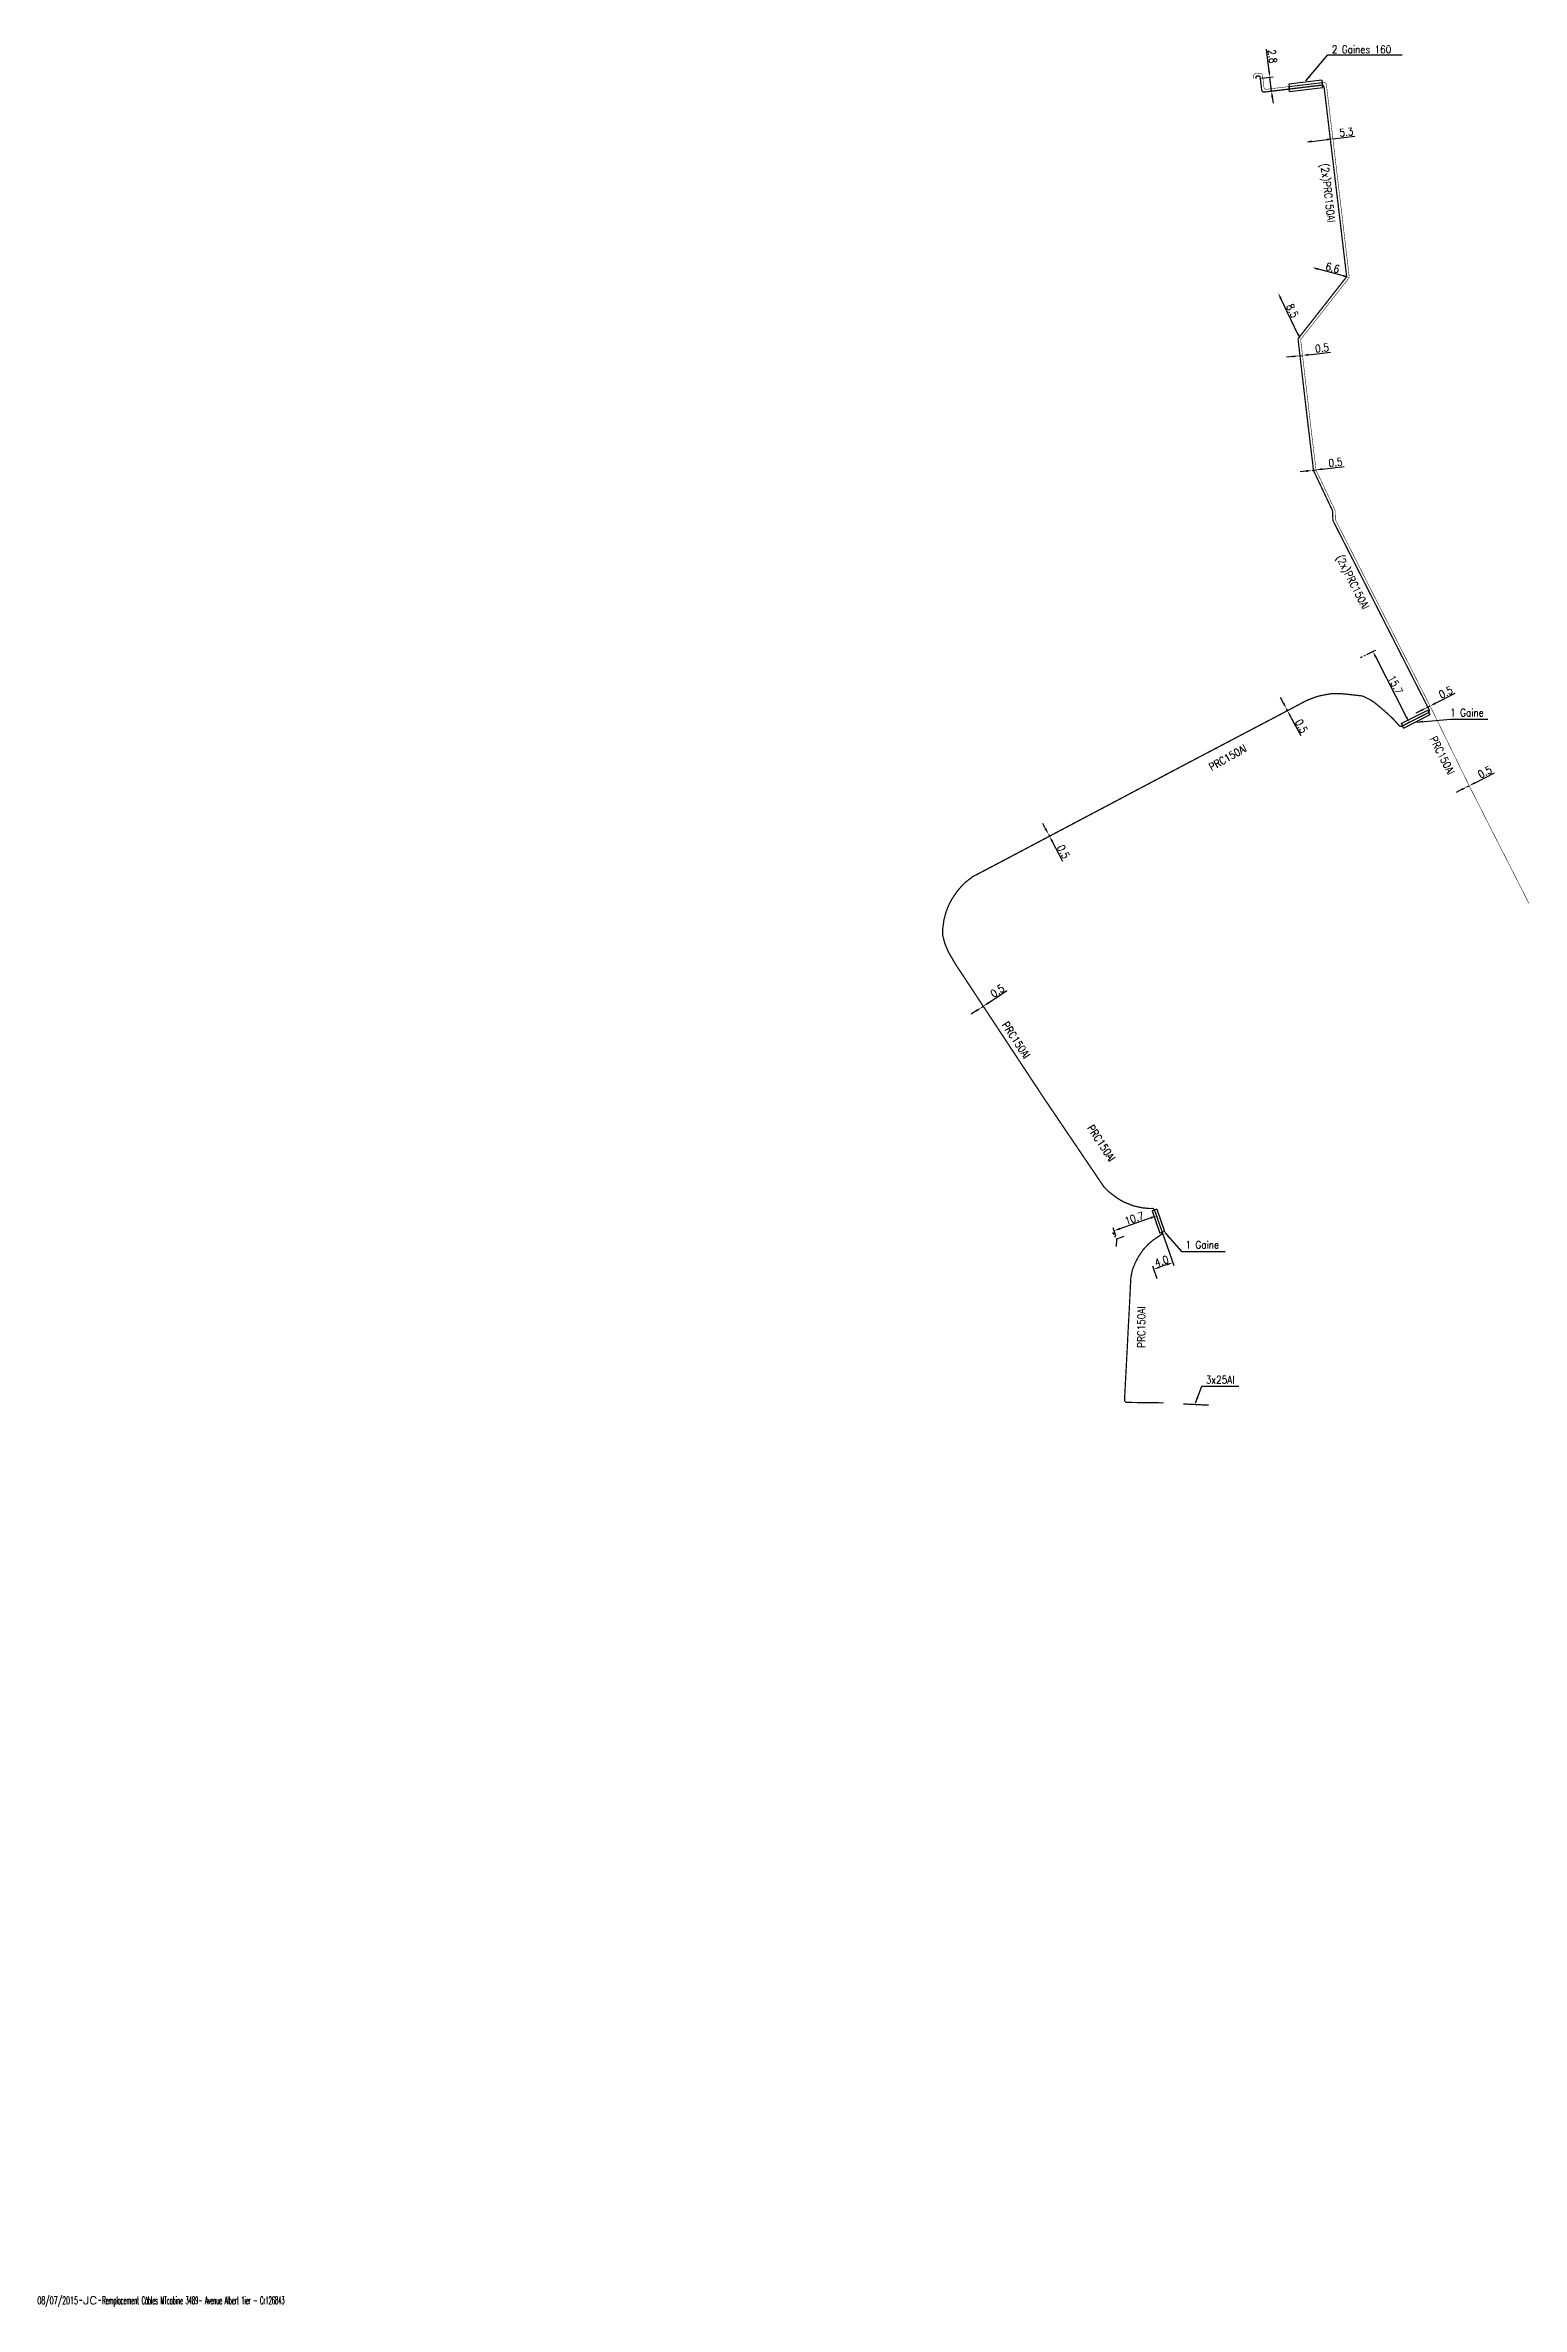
# Model space of a CAD drawing. Header units: millimetres. Extents: x 164000 to 164746, y 152000 to 152990.
# Drawn here: x 164013 to 164303.8, y 152011.6 to 152457.2 of the extents above; entities that cross this region are included whole.
import ezdxf
from ezdxf.enums import TextEntityAlignment as Align

# ---------------------------------------------------------------- set-up
doc = ezdxf.new("R2010")
doc.units = ezdxf.units.MM
doc.header["$PDMODE"] = 34
doc.linetypes.add('CENTER', pattern=[50.8, 31.75, -6.35, 6.35, -6.35])
doc.layers.get('0').update_dxf_attribs({"linetype": 'CONTINUOUS'})
doc.layers.get('Defpoints').update_dxf_attribs({"linetype": 'CONTINUOUS'})
for name, color, linetype in [('M_120', 5, 'M_ST_13'), ('M_400', 7, 'CONTINUOUS'), ('M_910', 7, 'CONTINUOUS')]:
    doc.layers.add(name, color=color, linetype=linetype)
doc.styles.get("Standard").update_dxf_attribs({"font": 'romans.shx', "width": 0.85})
doc.linetypes.add('M_ST_13', pattern='A,5,-0.3,["oo",Standard,S=1.5,R=0,X=0,Y=-0.5],-3', length=8.3)
doc.dimstyles.get("Standard").update_dxf_attribs({"dimtxt": 1.5, "dimasz": 1.2, "dimexe": 0.625, "dimexo": 0.625, "dimgap": 0.25, "dimtad": 1, "dimdec": 1, "dimzin": 0, "dimdsep": 46, "dimtxsty": 'Standard', "dimcen": -0.5, "dimadec": 0, "dimazin": 0, "dimtfac": 1, "dimtdec": 1, "dimtmove": 0, "dimatfit": 3, "dimfxl": 0, "dimtolj": 1, "dimtzin": 0, "dimarcsym": 0})

# ---------------------------------------------------------------- blocks, each defined once
blk = doc.blocks.new('*D160')
at = {"layer": 'Defpoints', "color": 0, "linetype": 'Continuous', "transparency": 16777216}
for p in [(164231.35, 152228.09), (164223.53, 152223.64), (164224.09, 152222.05)]:
    blk.add_point(p, dxfattribs=at)
at = {"layer": 'M_120', "color": 0, "linetype": 'Continuous', "lineweight": -2, "transparency": 16777216}
for p, q in [((164230.75, 152226.17), (164224.66, 152224.04)), ((164231.55, 152227.5), (164232.09, 152225.98)), ((164223.88, 152222.64), (164223.32, 152224.23))]:
    blk.add_line(p, q, dxfattribs=at)
at = {"layer": 'M_120', "color": 0, "linetype": 'Continuous', "transparency": 16777216}
for points in [[(164230.68, 152226.36), (164230.81, 152225.98), (164231.88, 152226.57)], [(164224.6, 152224.23), (164224.73, 152223.85), (164223.53, 152223.64)]]:
    blk.add_solid(points, dxfattribs=at)
at = {"layer": 'M_120', "color": 0, "linetype": 'Continuous', "transparency": 16777216, "insert": (164227.49, 152226.09), "char_height": 1.5, "attachment_point": 5, "rotation": 19.3201}
blk.add_mtext('\\A1;10.7', dxfattribs=at)
blk = doc.blocks.new('*D161')
at = {"layer": 'Defpoints', "color": 0, "linetype": 'Continuous', "transparency": 16777216}
for p in [(164232.8, 152223.96), (164231.33, 152216.05), (164232.21, 152213.55)]:
    blk.add_point(p, dxfattribs=at)
at = {"layer": 'M_120', "color": 0, "linetype": 'Continuous', "lineweight": -2, "transparency": 16777216}
for p, q in [((164233, 152223.37), (164235.31, 152216.79)), ((164232, 152214.14), (164231.12, 152216.64)), ((164233.97, 152216.98), (164232.46, 152216.45))]:
    blk.add_line(p, q, dxfattribs=at)
at = {"layer": 'M_120', "color": 0, "linetype": 'Continuous', "transparency": 16777216}
for points in [[(164232.39, 152216.64), (164232.53, 152216.26), (164231.33, 152216.05)], [(164233.9, 152217.17), (164234.04, 152216.79), (164235.1, 152217.38)]]:
    blk.add_solid(points, dxfattribs=at)
at = {"layer": 'M_120', "color": 0, "linetype": 'Continuous', "transparency": 16777216, "insert": (164232.88, 152217.66), "char_height": 1.5, "attachment_point": 5, "rotation": 19.3201}
blk.add_mtext('\\A1;4.0', dxfattribs=at)
blk = doc.blocks.new('*D162')
at = {"layer": 'Defpoints', "color": 0, "linetype": 'Continuous', "transparency": 16777216}
for p in [(164197.38, 152267.62), (164197.38, 152267.62), (164197.75, 152267.87)]:
    blk.add_point(p, dxfattribs=at)
at = {"layer": 'M_120', "color": 0, "linetype": 'Continuous', "lineweight": -2, "transparency": 16777216}
for p, q in [((164198.76, 152268.53), (164202.41, 152270.94)), ((164196.38, 152266.96), (164195.38, 152266.3)), ((164197.38, 152267.62), (164197.75, 152267.87))]:
    blk.add_line(p, q, dxfattribs=at)
at = {"layer": 'M_120', "color": 0, "linetype": 'Continuous', "transparency": 16777216}
for points in [[(164196.27, 152267.13), (164196.49, 152266.79), (164197.38, 152267.62)], [(164198.65, 152268.7), (164198.87, 152268.36), (164197.75, 152267.87)]]:
    blk.add_solid(points, dxfattribs=at)
at = {"layer": 'M_120', "color": 0, "linetype": 'Continuous', "transparency": 16777216, "insert": (164200.53, 152270.9), "char_height": 1.5, "attachment_point": 5, "rotation": 33.4064}
blk.add_mtext('\\A1;0.5', dxfattribs=at)
blk = doc.blocks.new('*D163')
at = {"layer": 'Defpoints', "color": 0, "linetype": 'Continuous', "transparency": 16777216}
for p in [(164210.58, 152301.77), (164210.58, 152301.77), (164210.79, 152301.37)]:
    blk.add_point(p, dxfattribs=at)
at = {"layer": 'M_120', "color": 0, "linetype": 'Continuous', "lineweight": -2, "transparency": 16777216}
for p, q in [((164210.02, 152302.83), (164209.46, 152303.89)), ((164210.58, 152301.77), (164210.79, 152301.37)), ((164211.35, 152300.31), (164213.39, 152296.45))]:
    blk.add_line(p, q, dxfattribs=at)
at = {"layer": 'M_120', "color": 0, "linetype": 'Continuous', "transparency": 16777216}
for points in [[(164210.2, 152302.93), (164209.84, 152302.74), (164210.58, 152301.77)], [(164211.53, 152300.41), (164211.17, 152300.22), (164210.79, 152301.37)]]:
    blk.add_solid(points, dxfattribs=at)
at = {"layer": 'M_120', "color": 0, "linetype": 'Continuous', "transparency": 16777216, "insert": (164213.54, 152298.32), "char_height": 1.5, "attachment_point": 5, "rotation": 297.8684}
blk.add_mtext('\\A1;0.5', dxfattribs=at)
blk = doc.blocks.new('*D164')
at = {"layer": 'Defpoints', "color": 0, "linetype": 'Continuous', "transparency": 16777216}
for p in [(164257.43, 152326.54), (164257.43, 152326.54), (164257.66, 152326.1)]:
    blk.add_point(p, dxfattribs=at)
at = {"layer": 'M_120', "color": 0, "linetype": 'Continuous', "lineweight": -2, "transparency": 16777216}
for p, q in [((164256.87, 152327.61), (164256.31, 152328.67)), ((164257.43, 152326.54), (164257.66, 152326.1)), ((164258.22, 152325.04), (164260.27, 152321.18))]:
    blk.add_line(p, q, dxfattribs=at)
at = {"layer": 'M_120', "color": 0, "linetype": 'Continuous', "transparency": 16777216}
for points in [[(164257.05, 152327.7), (164256.69, 152327.51), (164257.43, 152326.54)], [(164258.4, 152325.14), (164258.05, 152324.95), (164257.66, 152326.1)]]:
    blk.add_solid(points, dxfattribs=at)
at = {"layer": 'M_120', "color": 0, "linetype": 'Continuous', "transparency": 16777216, "insert": (164260.41, 152323.05), "char_height": 1.5, "attachment_point": 5, "rotation": 297.8684}
blk.add_mtext('\\A1;0.5', dxfattribs=at)
blk = doc.blocks.new('*D165')
at = {"layer": 'Defpoints', "color": 0, "linetype": 'Continuous', "transparency": 16777216}
for p in [(164273.89, 152337.45), (164274.5, 152337.76), (164281.63, 152323.78)]:
    blk.add_point(p, dxfattribs=at)
at = {"layer": 'M_120', "color": 0, "linetype": 'Continuous', "lineweight": -2, "transparency": 16777216}
for p, q in [((164274.44, 152337.74), (164275.06, 152338.05)), ((164281.08, 152324.85), (164275.04, 152336.69))]:
    blk.add_line(p, q, dxfattribs=at)
at = {"layer": 'M_120', "color": 0, "linetype": 'Continuous', "transparency": 16777216}
for points in [[(164275.22, 152336.79), (164274.87, 152336.6), (164274.5, 152337.76)], [(164281.26, 152324.94), (164280.91, 152324.75), (164281.63, 152323.78)]]:
    blk.add_solid(points, dxfattribs=at)
at = {"layer": 'M_120', "color": 0, "linetype": 'Continuous', "transparency": 16777216, "insert": (164278.95, 152331.22), "char_height": 1.5, "attachment_point": 5, "rotation": 297.0127}
blk.add_mtext('\\A1;15.7', dxfattribs=at)
blk = doc.blocks.new('*D166')
at = {"layer": 'Defpoints', "color": 0, "linetype": 'Continuous', "transparency": 16777216}
for p in [(164285.75, 152327.03), (164285.08, 152326.69), (164285.08, 152326.69)]:
    blk.add_point(p, dxfattribs=at)
at = {"layer": 'M_120', "color": 0, "linetype": 'Continuous', "lineweight": -2, "transparency": 16777216}
for p, q in [((164285.08, 152326.69), (164285.75, 152327.03)), ((164286.82, 152327.58), (164290.71, 152329.55)), ((164284.01, 152326.15), (164282.94, 152325.6)), ((164285.36, 152326.13), (164285.36, 152326.13)), ((164286.03, 152326.47), (164286.03, 152326.47))]:
    blk.add_line(p, q, dxfattribs=at)
at = {"layer": 'M_120', "color": 0, "linetype": 'Continuous', "transparency": 16777216}
for points in [[(164286.72, 152327.75), (164286.91, 152327.4), (164285.75, 152327.03)], [(164283.92, 152326.33), (164284.1, 152325.97), (164285.08, 152326.69)]]:
    blk.add_solid(points, dxfattribs=at)
at = {"layer": 'M_120', "color": 0, "linetype": 'Continuous', "transparency": 16777216, "insert": (164288.85, 152329.73), "char_height": 1.5, "attachment_point": 5, "rotation": 26.9295}
blk.add_mtext('\\A1;0.5', dxfattribs=at)
blk = doc.blocks.new('*D167')
at = {"layer": 'Defpoints', "color": 0, "linetype": 'Continuous', "transparency": 16777216}
for p in [(164259.88, 152396.01), (164259.88, 152396.01), (164260.63, 152396.1)]:
    blk.add_point(p, dxfattribs=at)
at = {"layer": 'M_120', "color": 0, "linetype": 'Continuous', "lineweight": -2, "transparency": 16777216}
for p, q in [((164258.69, 152395.87), (164257.5, 152395.73)), ((164259.88, 152396.01), (164260.63, 152396.1)), ((164261.82, 152396.24), (164266.16, 152396.74))]:
    blk.add_line(p, q, dxfattribs=at)
at = {"layer": 'M_120', "color": 0, "linetype": 'Continuous', "transparency": 16777216}
for points in [[(164258.67, 152396.07), (164258.71, 152395.67), (164259.88, 152396.01)], [(164261.8, 152396.43), (164261.84, 152396.04), (164260.63, 152396.1)]]:
    blk.add_solid(points, dxfattribs=at)
at = {"layer": 'M_120', "color": 0, "linetype": 'Continuous', "transparency": 16777216, "insert": (164264.47, 152397.55), "char_height": 1.5, "attachment_point": 5, "rotation": 6.6413}
blk.add_mtext('\\A1;0.5', dxfattribs=at)
blk = doc.blocks.new('*D168')
at = {"layer": 'Defpoints', "color": 0, "linetype": 'Continuous', "transparency": 16777216}
for p in [(164255.84, 152408.38), (164255.84, 152408.38), (164260.26, 152399.23)]:
    blk.add_point(p, dxfattribs=at)
at = {"layer": 'M_120', "color": 0, "linetype": 'Continuous', "lineweight": -2, "transparency": 16777216}
blk.add_line((164259.74, 152400.31), (164256.36, 152407.3), dxfattribs=at)
at = {"layer": 'M_120', "color": 0, "linetype": 'Continuous', "transparency": 16777216}
for points in [[(164256.54, 152407.39), (164256.18, 152407.22), (164255.84, 152408.38)], [(164259.92, 152400.39), (164259.56, 152400.22), (164260.26, 152399.23)]]:
    blk.add_solid(points, dxfattribs=at)
at = {"layer": 'M_120', "color": 0, "linetype": 'Continuous', "transparency": 16777216, "insert": (164258.64, 152404.89), "char_height": 1.5, "attachment_point": 5, "rotation": 295.8057}
blk.add_mtext('\\A1;8.5', dxfattribs=at)
blk = doc.blocks.new('*D169')
at = {"layer": 'Defpoints', "color": 0, "linetype": 'Continuous', "transparency": 16777216}
for p in [(164251.92, 152450.65), (164254.2, 152450.93), (164254.54, 152448.15)]:
    blk.add_point(p, dxfattribs=at)
at = {"layer": 'M_120', "color": 0, "linetype": 'Continuous', "lineweight": -2, "transparency": 16777216}
for p, q in [((164254.06, 152452.12), (164253.53, 152456.46)), ((164252.55, 152450.73), (164254.82, 152451)), ((164254.54, 152448.15), (164254.2, 152450.93)), ((164254.68, 152446.96), (164254.82, 152445.76))]:
    blk.add_line(p, q, dxfattribs=at)
at = {"layer": 'M_120', "color": 0, "linetype": 'Continuous', "transparency": 16777216}
for points in [[(164254.26, 152452.14), (164253.86, 152452.09), (164254.2, 152450.93)], [(164254.88, 152446.98), (164254.48, 152446.93), (164254.54, 152448.15)]]:
    blk.add_solid(points, dxfattribs=at)
at = {"layer": 'M_120', "color": 0, "linetype": 'Continuous', "transparency": 16777216, "insert": (164254.72, 152455), "char_height": 1.5, "attachment_point": 5, "rotation": 276.877}
blk.add_mtext('\\A1;2.8', dxfattribs=at)
blk = doc.blocks.new('*D170')
at = {"layer": 'Defpoints', "color": 0, "linetype": 'Continuous', "transparency": 16777216}
for p in [(164266.61, 152438.76), (164261.25, 152438.12), (164261.25, 152438.12)]:
    blk.add_point(p, dxfattribs=at)
at = {"layer": 'M_120', "color": 0, "linetype": 'Continuous', "lineweight": -2, "transparency": 16777216}
for p, q in [((164261.17, 152438.75), (164261.17, 152438.75)), ((164262.44, 152438.27), (164265.41, 152438.62)), ((164266.61, 152438.76), (164270.95, 152439.28))]:
    blk.add_line(p, q, dxfattribs=at)
at = {"layer": 'M_120', "color": 0, "linetype": 'Continuous', "transparency": 16777216}
for points in [[(164262.42, 152438.47), (164262.46, 152438.07), (164261.25, 152438.12)], [(164265.39, 152438.82), (164265.44, 152438.42), (164266.61, 152438.76)]]:
    blk.add_solid(points, dxfattribs=at)
at = {"layer": 'M_120', "color": 0, "linetype": 'Continuous', "transparency": 16777216, "insert": (164269.25, 152440.08), "char_height": 1.5, "attachment_point": 5, "rotation": 6.7865}
blk.add_mtext('\\A1;5.3', dxfattribs=at)
blk = doc.blocks.new('*D171')
at = {"layer": 'Defpoints', "color": 0, "linetype": 'Continuous', "transparency": 16777216}
for p in [(164262.53, 152413.42), (164262.53, 152413.42), (164269.85, 152411.44)]:
    blk.add_point(p, dxfattribs=at)
at = {"layer": 'M_120', "color": 0, "linetype": 'Continuous', "lineweight": -2, "transparency": 16777216}
blk.add_line((164268.69, 152411.75), (164263.69, 152413.11), dxfattribs=at)
at = {"layer": 'M_120', "color": 0, "linetype": 'Continuous', "transparency": 16777216}
for points in [[(164263.74, 152413.3), (164263.63, 152412.91), (164262.53, 152413.42)], [(164268.74, 152411.94), (164268.64, 152411.56), (164269.85, 152411.44)]]:
    blk.add_solid(points, dxfattribs=at)
at = {"layer": 'M_120', "color": 0, "linetype": 'Continuous', "transparency": 16777216, "insert": (164266.55, 152413.37), "char_height": 1.5, "attachment_point": 5, "rotation": 344.8625}
blk.add_mtext('\\A1;6.6', dxfattribs=at)
blk = doc.blocks.new('*D172')
at = {"layer": 'Defpoints', "color": 0, "linetype": 'Continuous', "transparency": 16777216}
for p in [(164262.54, 152373.45), (164262.54, 152373.45), (164263.29, 152373.54)]:
    blk.add_point(p, dxfattribs=at)
at = {"layer": 'M_120', "color": 0, "linetype": 'Continuous', "lineweight": -2, "transparency": 16777216}
for p, q in [((164261.35, 152373.3), (164260.16, 152373.15)), ((164262.47, 152374.07), (164262.47, 152374.07)), ((164262.54, 152373.45), (164263.29, 152373.54)), ((164263.21, 152374.16), (164263.21, 152374.16)), ((164264.48, 152373.69), (164268.82, 152374.23))]:
    blk.add_line(p, q, dxfattribs=at)
at = {"layer": 'M_120', "color": 0, "linetype": 'Continuous', "transparency": 16777216}
for points in [[(164261.33, 152373.5), (164261.38, 152373.1), (164262.54, 152373.45)], [(164264.45, 152373.89), (164264.5, 152373.49), (164263.29, 152373.54)]]:
    blk.add_solid(points, dxfattribs=at)
at = {"layer": 'M_120', "color": 0, "linetype": 'Continuous', "transparency": 16777216, "insert": (164267.12, 152375.02), "char_height": 1.5, "attachment_point": 5, "rotation": 7.1063}
blk.add_mtext('\\A1;0.5', dxfattribs=at)
blk = doc.blocks.new('*D174')
at = {"layer": 'Defpoints', "color": 0, "linetype": 'Continuous', "transparency": 16777216}
for p in [(164293.01, 152311.08), (164293.01, 152311.08), (164293.45, 152311.31)]:
    blk.add_point(p, dxfattribs=at)
at = {"layer": 'M_120', "color": 0, "linetype": 'Continuous', "lineweight": -2, "transparency": 16777216}
for p, q in [((164294.52, 152311.85), (164298.42, 152313.83)), ((164291.94, 152310.54), (164290.87, 152310)), ((164293.01, 152311.08), (164293.45, 152311.31))]:
    blk.add_line(p, q, dxfattribs=at)
at = {"layer": 'M_120', "color": 0, "linetype": 'Continuous', "transparency": 16777216}
for points in [[(164291.84, 152310.72), (164292.03, 152310.36), (164293.01, 152311.08)], [(164294.43, 152312.03), (164294.61, 152311.68), (164293.45, 152311.31)]]:
    blk.add_solid(points, dxfattribs=at)
at = {"layer": 'M_120', "color": 0, "linetype": 'Continuous', "transparency": 16777216, "insert": (164296.55, 152314.01), "char_height": 1.5, "attachment_point": 5, "rotation": 26.9295}
blk.add_mtext('\\A1;0.5', dxfattribs=at)
blk = doc.blocks.new('GIS_MODF')
at = {"color": 0, "linetype": 'Continuous', "flags": 128}
for points in [[(-2.18, -0.01), (-1.68, -0.01)], [(1.52, -0.01), (2.02, -0.01)]]:
    blk.add_lwpolyline(points, dxfattribs=at)
at = {"color": 0, "linetype": 'Continuous', "width": 0.5}
blk.add_attdef('DATE', text='', height=1.5, dxfattribs=at).set_placement((-2.5, -0.8), align=Align.RIGHT)
at = {"color": 0, "linetype": 'Continuous', "width": 1.771291}
blk.add_attdef('USER', text='', height=1.5, dxfattribs=at).set_placement((-1.51, -0.8), (1.28, -0.8), align=Align.FIT)
at = {"color": 0, "linetype": 'Continuous', "width": 0.5}
blk.add_attdef('DESC', (2.29, -0.8), '', height=1.5, dxfattribs=at)

msp = doc.modelspace()

# ---------------------------------------------------------------- linework, layer by layer
at = {"layer": 'M_120', "flags": 128}
for points, const_width in [([(164354.61, 152176.21), (164353.54, 152176.05), (164350.69, 152185.28), (164350.53, 152185.94), (164350.45, 152186.47), (164350.43, 152186.66), (164350.39, 152187.17, 0.07134), (164350.36, 152187.31), (164338.6, 152219.07), (164337.02, 152222.65), (164335.21, 152227.48), (164333.16, 152232.34), (164330.08, 152239.05), (164327.8, 152243.72), (164323.54, 152252.09), (164319.58, 152259.88), (164315.15, 152268.59), (164309.99, 152278.76), (164304.5, 152289.56), (164299.46, 152299.47), (164293.45, 152311.31), (164285.75, 152327.03), (164285.75, 152327.03), (164277.97, 152342.34), (164272.88, 152352.37), (164267.14, 152363.66, -0.108821), (164267.11, 152363.76), (164267.05, 152365.42, 0.101142), (164266.98, 152365.71), (164263.32, 152373.46, -0.080443), (164263.28, 152373.62), (164262.25, 152382.17), (164261.22, 152391.02), (164260.63, 152396.1), (164260.29, 152399.02, -0.197814), (164260.39, 152399.39), (164269, 152410.36), (164269.72, 152411.28, 0.198363), (164269.82, 152411.64), (164268.45, 152423.31), (164266.61, 152438.76), (164265.33, 152449.45, 0.414517), (164264.77, 152449.88), (164253.58, 152448.53, -0.414214), (164253.02, 152448.97), (164252.75, 152451.25, 0.411498), (164252.2, 152451.69), (164251.38, 152451.6, 0.415505), (164250.94, 152451.04), (164251, 152450.54)], 0.1), ([(164233.29, 152189.73), (164226.07, 152189.82, -0.425567), (164225.58, 152190.35), (164225.71, 152192.95), (164226.07, 152199.76), (164226.29, 152204.1), (164226.57, 152209.36), (164226.71, 152212.38), (164226.82, 152214.36), (164227.1, 152215.88), (164227.68, 152217.32), (164228.37, 152218.61), (164229.25, 152219.91), (164230.24, 152220.98), (164231.14, 152221.75), (164232.78, 152222.87, 0.338921), (164232.97, 152223.45), (164231.48, 152227.7, 0.358508), (164230.94, 152228.03), (164230.88, 152228.02), (164230.37, 152228.03), (164229.06, 152228.16), (164227.31, 152228.55), (164225.47, 152229.28), (164224.2, 152230.01), (164222.51, 152231.3), (164221.57, 152232.2), (164209.65, 152249.83), (164197.75, 152267.87), (164193.93, 152273.66), (164192.26, 152276.2), (164190.9, 152278.52), (164190.18, 152280.23), (164189.76, 152281.84), (164189.78, 152283.23), (164190.01, 152284.93), (164190.44, 152286.54), (164191.07, 152288.05), (164191.61, 152289.04), (164192.51, 152290.38), (164193.49, 152291.54), (164194.23, 152292.28), (164195.68, 152293.4), (164197.76, 152294.49), (164202.92, 152297.21), (164210.79, 152301.37), (164218.43, 152305.41), (164238.21, 152315.87), (164257.66, 152326.1), (164259.11, 152326.87), (164260.8, 152327.77), (164261.45, 152328.11), (164262.72, 152328.61), (164263.86, 152328.99), (164265.23, 152329.26), (164265.9, 152329.39), (164266.32, 152329.44), (164268.43, 152329.43), (164269.2, 152329.36), (164272.37, 152329.01), (164272.81, 152328.83), (164274.01, 152328.23), (164274.7, 152327.78), (164276.3, 152326.47), (164277.64, 152325.29), (164278.65, 152324.29), (164279.63, 152323.18, 0.342247), (164280.23, 152323.06), (164285.32, 152325.66, 0.413788), (164285.54, 152326.33), (164285.3, 152326.81), (164277.52, 152342.11), (164272.43, 152352.14), (164266.69, 152363.43, -0.108821), (164266.61, 152363.74), (164266.55, 152365.35, 0.101142), (164266.51, 152365.55), (164262.83, 152373.36, -0.080084), (164262.79, 152373.52), (164261.75, 152382.11), (164260.72, 152390.96), (164260.13, 152396.04), (164259.77, 152399.17, -0.197814), (164259.87, 152399.53), (164268.6, 152410.66), (164269.2, 152411.42, 0.198363), (164269.3, 152411.79), (164267.95, 152423.25), (164266.14, 152438.42), (164264.89, 152448.89, 0.414517), (164264.33, 152449.33), (164253.14, 152447.98, -0.414214), (164252.59, 152448.41), (164252.28, 152450.94, 0.411498), (164252.01, 152451.16), (164251.69, 152451.13, 0.415505), (164251.47, 152450.85), (164251.49, 152450.6)], 0.25)]:
    msp.add_lwpolyline(points, format="xyb", dxfattribs=dict(at, const_width=const_width))
at = {"layer": 'M_120', "color": 7, "linetype": 'CENTER', "ltscale": 0.05, "flags": 128}
for points in [[(164274.67, 152337.85), (164271.99, 152336.49)], [(164223.97, 152220.55), (164224.09, 152222.05), (164223.24, 152223.28)], [(164224.09, 152222.05), (164225.5, 152222.54)]]:
    msp.add_lwpolyline(points, dxfattribs=at)
at = {"layer": 'M_120', "const_width": 0.25, "flags": 128}
msp.add_lwpolyline([(164237.16, 152189.52), (164242.18, 152189.27)], dxfattribs=at)
at = {"layer": 'M_400', "color": 7, "linetype": 'CONTINUOUS'}
for p, q in [((164264.46, 152450.35), (164257.91, 152449.56)), ((164257.91, 152449.56), (164257.97, 152449.06)), ((164257.97, 152449.06), (164264.52, 152449.85)), ((164258.03, 152448.57), (164257.97, 152449.06)), ((164257.97, 152449.06), (164258.03, 152448.57)), ((164264.58, 152449.36), (164258.03, 152448.57)), ((164258.08, 152448.07), (164258.03, 152448.57)), ((164258.08, 152448.07), (164264.64, 152448.86)), ((164264.46, 152450.35), (164264.52, 152449.85)), ((164264.58, 152449.36), (164264.52, 152449.85)), ((164264.52, 152449.85), (164264.58, 152449.35)), ((164264.64, 152448.86), (164264.58, 152449.35)), ((164280.08, 152323.55), (164285.32, 152326.22)), ((164280.08, 152323.55), (164280.3, 152323.1)), ((164280.53, 152322.66), (164280.3, 152323.1)), ((164280.53, 152322.66), (164285.77, 152325.33)), ((164285.32, 152326.22), (164285.54, 152325.77)), ((164285.77, 152325.33), (164285.54, 152325.77)), ((164231, 152227.57), (164231.47, 152227.74)), ((164231, 152227.57), (164232.54, 152223.18)), ((164231.94, 152227.9), (164231.47, 152227.74)), ((164231.94, 152227.9), (164233.48, 152223.51)), ((164232.54, 152223.18), (164233.01, 152223.35)), ((164233.48, 152223.51), (164233.01, 152223.35))]:
    msp.add_line(p, q, dxfattribs=at)

# ---------------------------------------------------------------- block references
at = {"layer": 'M_910', "ltscale": 0.5}
ref = msp.add_blockref('GIS_MODF', (164021.96, 152012.95), dxfattribs=at)
ref.add_attrib('DATE', '08/07/2015', dxfattribs={"layer": '0', "color": 0, "linetype": 'Continuous', "height": 1.5, "width": 0.5}).set_placement((164019.46, 152012.15), align=Align.RIGHT)
ref.add_attrib('USER', 'JC', dxfattribs={"layer": '0', "color": 0, "linetype": 'Continuous', "height": 1.5, "width": 1.14613}).set_placement((164020.46, 152012.15), (164023.24, 152012.15), align=Align.FIT)
ref.add_attrib('DESC', 'Remplacement Câbles MTcabine 3489- Avenue Albert 1ier - Cr126843', (164024.25, 152012.15), dxfattribs={"layer": '0', "color": 0, "linetype": 'Continuous', "height": 1.5, "width": 0.4})

# ---------------------------------------------------------------- texts
at = {"layer": 'M_120', "linetype": 'Continuous', "width": 0.85}
for s, rotation, p in [('(2x)PRC150Al', 276.7762, (164265.55, 152428.1)), ('(2x)PRC150Al', 296.9295, (164270.43, 152351.4)), ('PRC150Al', 29.7245, (164245.9, 152316.86)), ('PRC150Al', 296.9295, (164288.15, 152317.28)), ('PRC150Al', 303.4064, (164204.21, 152261.22)), ('PRC150Al', 303.4064, (164221.01, 152240.91)), ('PRC150Al', 89.8953, (164228.87, 152204.65))]:
    msp.add_text(s, height=1.5, rotation=rotation, dxfattribs=at).set_placement(p, align=Align.MIDDLE)
at = {"layer": 'M_120', "linetype": 'Continuous', "insert": (164241.6, 152195.03), "char_height": 1.5, "attachment_point": 1}
msp.add_mtext('\\A1;3x25Al', dxfattribs=at)
at = {"layer": 'M_400', "linetype": 'Continuous', "char_height": 1.5}
for s, insert, attachment_point in [('\\A1;2 Gaines 160', (164266.41, 152457.13), 1), ('\\A1;1 Gaine', (164289.71, 152324.97), 7), ('\\A1;1 Gaine', (164237.58, 152221.61), 1)]:
    msp.add_mtext(s, dxfattribs=dict(at, insert=insert, attachment_point=attachment_point))

# ---------------------------------------------------------------- dimensions: what is measured, and where the dimension line sits
at = {"layer": 'M_120', "linetype": 'Continuous'}
for base, p1, p2, angle, picture, middle in [((164254.2, 152450.93), (164254.54, 152448.15), (164251.92, 152450.65), 276.877, '*D169', (164253.72, 152454.88)), ((164274.5, 152337.76), (164281.63, 152323.78), (164273.89, 152337.45), 297.0127, '*D165', (164278.06, 152330.77)), ((164257.43, 152326.54), (164257.66, 152326.1), (164257.43, 152326.54), 297.8684, '*D164', (164259.53, 152322.58)), ((164293.01, 152311.08), (164293.45, 152311.31), (164293.01, 152311.08), 26.9295, '*D174', (164297, 152313.12)), ((164210.5795, 152301.7716), (164210.7898, 152301.3738), (164210.5795, 152301.7716), 297.8684, '*D163', (164212.6529, 152297.8504)), ((164197.37878, 152267.62021), (164197.75444, 152267.86796), (164197.37878, 152267.62021), 33.40637, '*D162', (164201.08166, 152270.06239)), ((164231.33, 152216.05), (164232.8, 152223.96), (164232.21, 152213.55), 19.3201, '*D161', (164233.22, 152216.72))]:
    dim = msp.add_linear_dim(base=base, p1=p1, p2=p2, angle=angle, dimstyle='Standard', dxfattribs=at)
    dim.commit()
    dim.dimension.update_dxf_attribs({"geometry": picture, "text_midpoint": middle, "dimtype": 160})
for base, p1, p2, angle, text, picture, middle in [((164261.25, 152438.12), (164266.61, 152438.76), (164261.25, 152438.12), 6.7865, '5.3', '*D170', (164269.37, 152439.09)), ((164262.53, 152413.42), (164269.85, 152411.44), (164262.53, 152413.42), 344.8625, '6.6', '*D171', (164266.29, 152412.4)), ((164255.84, 152408.38), (164260.26, 152399.23), (164255.84, 152408.38), 295.8057, '8.5', '*D168', (164257.73, 152404.46)), ((164259.88, 152396.01), (164260.63, 152396.1), (164259.88, 152396.01), 6.6413, '0.5', '*D167', (164264.59, 152396.56)), ((164262.54, 152373.45), (164263.29, 152373.54), (164262.54, 152373.45), 7.1063, '0.5', '*D172', (164267.24, 152374.03)), ((164285.08, 152326.69), (164285.75, 152327.03), (164285.08, 152326.69), 26.9295, '0.5', '*D166', (164289.3, 152328.84)), ((164223.53, 152223.64), (164231.35, 152228.09), (164224.09, 152222.05), 19.3201, '10.7', '*D160', (164227.82, 152225.15))]:
    dim = msp.add_linear_dim(base=base, p1=p1, p2=p2, angle=angle, text=text, dimstyle='Standard', dxfattribs=at)
    dim.commit()
    dim.dimension.update_dxf_attribs({"geometry": picture, "text_midpoint": middle, "dimtype": 160})

# ---------------------------------------------------------------- leaders
at = {"layer": 'M_120', "linetype": 'Continuous', "annotation_type": 0, "has_hookline": 1, "hookline_direction": 0, "text_width": 5.83}
msp.add_leader([(164239.55, 152189.69), (164240.78, 152193.05), (164241.98, 152193.05)], dimstyle='Standard', override={"dimgap": 0.25, "dimtad": 1}, dxfattribs=at)
at = {"layer": 'M_400', "linetype": 'Continuous', "annotation_type": 0, "has_hookline": 1, "hookline_direction": 0}
for points, text_width in [([(164261.29, 152450.18), (164265.59, 152455.28), (164266.79, 152455.28)], 13.24), ([(164283.17, 152323.85), (164289.75, 152324.45)], 7.1), ([(164233.5, 152223.31), (164236.82, 152219.57), (164238.02, 152219.57)], 7.1)]:
    msp.add_leader(points, dimstyle='Standard', override={"dimgap": 0.25, "dimtad": 1}, dxfattribs=dict(at, text_width=text_width))

doc.saveas('drawing.dxf')
